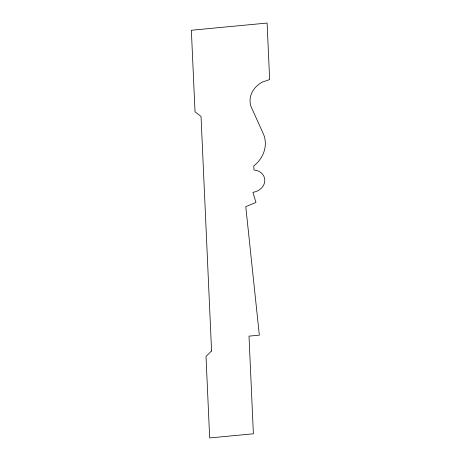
<?xml version="1.0" encoding="UTF-8"?>
<svg xmlns="http://www.w3.org/2000/svg" width="461" height="461" viewBox="0 0 461 461"><rect width="100%" height="100%" fill="white"/><g stroke="black" fill="none" stroke-linecap="round" stroke-linejoin="round"><path stroke-width="0.69" d="M211.57 350.965L206.009 356.411L209.669 437.95L253.389 433.795L248.998 336.138L259.336 335.159L245.776 206.632L255.97 202.488L252.916 192.335L255.164 191.811A12.85 11.093 -14 0 0 264.798 179.865A12.85 11.093 -14 0 0 253.988 169.994L253.804 165.925A32.581 28.133 -14 0 0 262.678 132.405L252.3 109.332A23.246 20.071 -14 0 1 262.493 82.041L269.645 79.546L267.103 23.05L191.355 30.253L195.02 111.793L201.036 116.414L211.57 350.965"/></g></svg>
